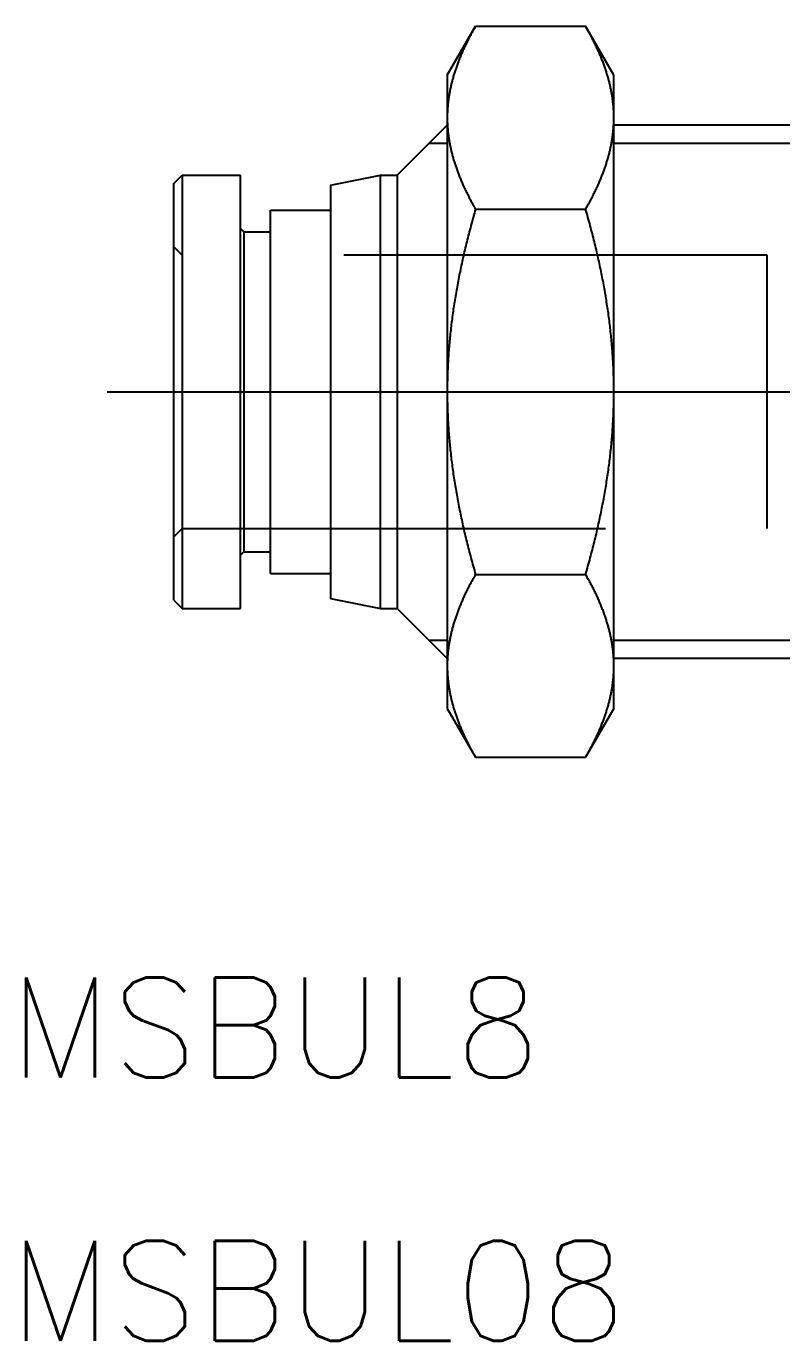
# Model space of a CAD drawing. Extents: x -4.4 to 71.4, y -28.5 to 13.
# Drawn here: x -4.43 to 18.23, y -28.48 to 10.97 of the extents above; entities that cross this region are included whole.
import ezdxf

# ---------------------------------------------------------------- set-up
doc = ezdxf.new("R2010")
doc.units = 0
doc.linetypes.add('CENTER', pattern=[50.8, 31.75, -6.35, 6.35, -6.35])
doc.linetypes.add('DASHED', pattern=[19.05, 12.7, -6.35])
doc.layers.get('0').update_dxf_attribs({"linetype": 'CONTINUOUS'})
doc.layers.add('CENTER', color=1, linetype='CENTER')
doc.styles.get("Standard").update_dxf_attribs({"font": 'txt.shx', "height": 3, "bigfont": 'bigfont.shx'})

msp = doc.modelspace()

# ---------------------------------------------------------------- linework, layer by layer
at = {"color": 7, "linetype": 'CONTINUOUS'}
for p, q in [((8.2, 9.5), (9.049, 10.97)), ((9.049, 10.97), (12.351, 10.97)), ((13.2, 9.5), (12.351, 10.97)), ((8.2, 9.5), (8.2, 8.227)), ((13.2, 8.227), (13.2, 9.5)), ((6.7, 6.5), (8.2, 8)), ((8.2, 8.227), (8.2, 0)), ((13.2, 0), (13.2, 8.227)), ((23.8, 8), (13.2, 8)), ((0, 6.25), (0.25, 6.5)), ((0.25, 6.5), (0.25, -6.5)), ((0.25, 6.5), (2, 6.5)), ((2, -6.5), (2, 6.5)), ((4.7, 6.2), (6.2, 6.5)), ((6.2, -6.5), (6.2, 6.5)), ((6.2, 6.5), (6.7, 6.5)), ((6.7, 6.5), (6.7, -6.5)), ((0, -6.25), (0, 6.25)), ((4.7, 6.2), (4.7, -6.2)), ((2.9, -5.45), (2.9, 5.45)), ((2.9, 5.45), (4.7, 5.45)), ((9.049, 5.485), (12.351, 5.485)), ((2.1, 4.8), (2, 4.9)), ((2.1, 4.8), (2.1, -4.8)), ((2.1, 4.8), (2.9, 4.8)), ((8.2, 0), (8.2, -8.227)), ((13.2, -8.227), (13.2, 0)), ((2.1, -4.8), (2, -4.9)), ((2.1, -4.8), (2.9, -4.8)), ((2.9, -5.45), (4.7, -5.45)), ((9.049, -5.485), (12.351, -5.485)), ((0, -6.25), (0.25, -6.5)), ((4.7, -6.2), (6.2, -6.5)), ((0.25, -6.5), (2, -6.5)), ((6.2, -6.5), (6.7, -6.5)), ((6.7, -6.5), (8.2, -8)), ((8.2, -8.227), (8.2, -9.5)), ((23.8, -8), (13.2, -8)), ((13.2, -9.5), (13.2, -8.227)), ((8.2, -9.5), (9.049, -10.97)), ((13.2, -9.5), (12.351, -10.97)), ((9.049, -10.97), (12.351, -10.97))]:
    msp.add_line(p, q, dxfattribs=at)
at = {"color": 3, "linetype": 'CONTINUOUS'}
for p, q in [((7.658, 7.459), (8.2, 7.459)), ((13.2, 7.459), (23.8, 7.459)), ((7.658, -7.458), (8.2, -7.458)), ((13.2, -7.458), (23.8, -7.458))]:
    msp.add_line(p, q, dxfattribs=at)
at = {"color": 3, "linetype": 'DASHED'}
for p, q in [((0.25, 4.1), (0, 4.35)), ((17.8, 4.1), (0.25, 4.1)), ((17.8, -4.1), (17.8, 4.1)), ((0, -4.35), (0.25, -4.1)), ((0.25, -4.1), (17.8, -4.1))]:
    msp.add_line(p, q, dxfattribs=at)
at = {"color": 7}
for points in [[(9.049, 10.97, 0), (9.03, 10.938, 0), (9.013, 10.907, 0), (8.995, 10.876, 0), (8.977, 10.844, 0), (8.96, 10.813, 0), (8.943, 10.782, 0), (8.926, 10.751, 0), (8.91, 10.721, 0), (8.893, 10.69, 0), (8.877, 10.659, 0), (8.861, 10.629, 0), (8.845, 10.598, 0), (8.83, 10.568, 0), (8.814, 10.538, 0), (8.799, 10.507, 0), (8.784, 10.477, 0), (8.769, 10.447, 0), (8.755, 10.417, 0), (8.741, 10.387, 0), (8.726, 10.358, 0), (8.712, 10.328, 0), (8.699, 10.298, 0), (8.685, 10.269, 0), (8.672, 10.239, 0), (8.658, 10.21, 0), (8.645, 10.18, 0), (8.633, 10.151, 0), (8.62, 10.121, 0), (8.608, 10.092, 0), (8.595, 10.063, 0), (8.583, 10.034, 0), (8.572, 10.005, 0), (8.56, 9.976, 0), (8.548, 9.947, 0), (8.537, 9.918, 0), (8.526, 9.889, 0), (8.515, 9.86, 0), (8.504, 9.832, 0), (8.494, 9.803, 0), (8.484, 9.774, 0), (8.473, 9.746, 0), (8.463, 9.717, 0), (8.454, 9.689, 0), (8.444, 9.66, 0), (8.435, 9.632, 0), (8.426, 9.603, 0), (8.416, 9.575, 0), (8.408, 9.547, 0), (8.399, 9.518, 0), (8.39, 9.49, 0), (8.382, 9.462, 0), (8.374, 9.433, 0), (8.366, 9.405, 0), (8.358, 9.377, 0), (8.351, 9.349, 0), (8.343, 9.321, 0), (8.336, 9.293, 0), (8.329, 9.265, 0), (8.322, 9.237, 0), (8.316, 9.209, 0), (8.309, 9.181, 0), (8.303, 9.152, 0), (8.297, 9.124, 0), (8.291, 9.097, 0), (8.285, 9.069, 0), (8.28, 9.041, 0), (8.274, 9.013, 0), (8.269, 8.985, 0), (8.264, 8.957, 0), (8.259, 8.929, 0), (8.255, 8.901, 0), (8.25, 8.873, 0), (8.246, 8.845, 0), (8.242, 8.817, 0), (8.238, 8.789, 0), (8.235, 8.761, 0), (8.231, 8.733, 0), (8.228, 8.705, 0), (8.225, 8.677, 0), (8.222, 8.649, 0), (8.219, 8.621, 0), (8.216, 8.593, 0), (8.214, 8.565, 0), (8.212, 8.537, 0), (8.21, 8.509, 0), (8.208, 8.481, 0), (8.206, 8.453, 0), (8.205, 8.425, 0), (8.203, 8.397, 0), (8.202, 8.368, 0), (8.202, 8.34, 0), (8.201, 8.312, 0), (8.2, 8.284, 0), (8.2, 8.256, 0), (8.2, 8.227, 0)], [(13.2, 8.227, 0), (13.2, 8.256, 0), (13.2, 8.284, 0), (13.199, 8.312, 0), (13.198, 8.34, 0), (13.198, 8.368, 0), (13.197, 8.397, 0), (13.195, 8.425, 0), (13.194, 8.453, 0), (13.192, 8.481, 0), (13.19, 8.509, 0), (13.188, 8.537, 0), (13.186, 8.565, 0), (13.184, 8.593, 0), (13.181, 8.621, 0), (13.178, 8.649, 0), (13.175, 8.677, 0), (13.172, 8.705, 0), (13.169, 8.733, 0), (13.165, 8.761, 0), (13.162, 8.789, 0), (13.158, 8.817, 0), (13.154, 8.845, 0), (13.15, 8.873, 0), (13.145, 8.901, 0), (13.14, 8.929, 0), (13.136, 8.957, 0), (13.131, 8.985, 0), (13.126, 9.013, 0), (13.12, 9.041, 0), (13.115, 9.069, 0), (13.109, 9.097, 0), (13.103, 9.124, 0), (13.097, 9.152, 0), (13.091, 9.181, 0), (13.084, 9.209, 0), (13.078, 9.237, 0), (13.071, 9.265, 0), (13.064, 9.293, 0), (13.056, 9.321, 0), (13.049, 9.349, 0), (13.042, 9.377, 0), (13.034, 9.405, 0), (13.026, 9.433, 0), (13.018, 9.462, 0), (13.009, 9.49, 0), (13.001, 9.518, 0), (12.992, 9.547, 0), (12.983, 9.575, 0), (12.975, 9.603, 0), (12.965, 9.632, 0), (12.956, 9.66, 0), (12.946, 9.689, 0), (12.937, 9.717, 0), (12.927, 9.746, 0), (12.916, 9.774, 0), (12.906, 9.803, 0), (12.896, 9.832, 0), (12.885, 9.86, 0), (12.874, 9.889, 0), (12.863, 9.918, 0), (12.852, 9.947, 0), (12.84, 9.976, 0), (12.829, 10.005, 0), (12.817, 10.034, 0), (12.805, 10.063, 0), (12.792, 10.092, 0), (12.78, 10.121, 0), (12.767, 10.151, 0), (12.755, 10.18, 0), (12.742, 10.21, 0), (12.728, 10.239, 0), (12.715, 10.269, 0), (12.701, 10.298, 0), (12.688, 10.328, 0), (12.674, 10.358, 0), (12.659, 10.387, 0), (12.645, 10.417, 0), (12.63, 10.447, 0), (12.616, 10.477, 0), (12.601, 10.507, 0), (12.586, 10.538, 0), (12.57, 10.568, 0), (12.555, 10.598, 0), (12.539, 10.629, 0), (12.523, 10.659, 0), (12.507, 10.69, 0), (12.49, 10.721, 0), (12.474, 10.751, 0), (12.457, 10.782, 0), (12.44, 10.813, 0), (12.423, 10.844, 0), (12.405, 10.876, 0), (12.387, 10.907, 0), (12.37, 10.938, 0), (12.351, 10.97, 0)], [(8.2, 8.227, 0), (8.2, 8.199, 0), (8.2, 8.171, 0), (8.201, 8.142, 0), (8.202, 8.114, 0), (8.202, 8.086, 0), (8.203, 8.058, 0), (8.205, 8.03, 0), (8.206, 8.002, 0), (8.208, 7.973, 0), (8.21, 7.945, 0), (8.212, 7.917, 0), (8.214, 7.889, 0), (8.216, 7.861, 0), (8.219, 7.833, 0), (8.222, 7.805, 0), (8.225, 7.777, 0), (8.228, 7.749, 0), (8.231, 7.721, 0), (8.235, 7.693, 0), (8.238, 7.665, 0), (8.242, 7.638, 0), (8.246, 7.61, 0), (8.25, 7.582, 0), (8.255, 7.554, 0), (8.259, 7.526, 0), (8.264, 7.498, 0), (8.269, 7.47, 0), (8.274, 7.442, 0), (8.28, 7.414, 0), (8.285, 7.386, 0), (8.291, 7.358, 0), (8.297, 7.33, 0), (8.303, 7.302, 0), (8.309, 7.274, 0), (8.316, 7.246, 0), (8.322, 7.218, 0), (8.329, 7.19, 0), (8.336, 7.162, 0), (8.343, 7.134, 0), (8.351, 7.106, 0), (8.358, 7.077, 0), (8.366, 7.049, 0), (8.374, 7.021, 0), (8.382, 6.993, 0), (8.39, 6.965, 0), (8.399, 6.936, 0), (8.408, 6.908, 0), (8.416, 6.88, 0), (8.426, 6.851, 0), (8.435, 6.823, 0), (8.444, 6.794, 0), (8.454, 6.766, 0), (8.463, 6.737, 0), (8.473, 6.709, 0), (8.484, 6.68, 0), (8.494, 6.651, 0), (8.504, 6.623, 0), (8.515, 6.594, 0), (8.526, 6.565, 0), (8.537, 6.536, 0), (8.548, 6.507, 0), (8.56, 6.479, 0), (8.572, 6.45, 0), (8.583, 6.42, 0), (8.595, 6.391, 0), (8.608, 6.362, 0), (8.62, 6.333, 0), (8.633, 6.304, 0), (8.645, 6.274, 0), (8.658, 6.245, 0), (8.672, 6.215, 0), (8.685, 6.186, 0), (8.699, 6.156, 0), (8.712, 6.127, 0), (8.726, 6.097, 0), (8.741, 6.067, 0), (8.755, 6.037, 0), (8.769, 6.007, 0), (8.784, 5.977, 0), (8.799, 5.947, 0), (8.814, 5.917, 0), (8.83, 5.887, 0), (8.845, 5.856, 0), (8.861, 5.826, 0), (8.877, 5.795, 0), (8.893, 5.765, 0), (8.91, 5.734, 0), (8.926, 5.703, 0), (8.943, 5.672, 0), (8.96, 5.641, 0), (8.977, 5.61, 0), (8.995, 5.579, 0), (9.013, 5.548, 0), (9.03, 5.516, 0), (9.049, 5.485, 0)], [(12.351, 5.485, 0), (12.37, 5.516, 0), (12.387, 5.548, 0), (12.405, 5.579, 0), (12.423, 5.61, 0), (12.44, 5.641, 0), (12.457, 5.672, 0), (12.474, 5.703, 0), (12.49, 5.734, 0), (12.507, 5.765, 0), (12.523, 5.795, 0), (12.539, 5.826, 0), (12.555, 5.856, 0), (12.57, 5.887, 0), (12.586, 5.917, 0), (12.601, 5.947, 0), (12.616, 5.977, 0), (12.63, 6.007, 0), (12.645, 6.037, 0), (12.659, 6.067, 0), (12.674, 6.097, 0), (12.688, 6.127, 0), (12.701, 6.156, 0), (12.715, 6.186, 0), (12.728, 6.215, 0), (12.742, 6.245, 0), (12.755, 6.274, 0), (12.767, 6.304, 0), (12.78, 6.333, 0), (12.792, 6.362, 0), (12.805, 6.391, 0), (12.817, 6.42, 0), (12.829, 6.45, 0), (12.84, 6.479, 0), (12.852, 6.507, 0), (12.863, 6.536, 0), (12.874, 6.565, 0), (12.885, 6.594, 0), (12.896, 6.623, 0), (12.906, 6.651, 0), (12.916, 6.68, 0), (12.927, 6.709, 0), (12.937, 6.737, 0), (12.946, 6.766, 0), (12.956, 6.794, 0), (12.965, 6.823, 0), (12.975, 6.851, 0), (12.983, 6.88, 0), (12.992, 6.908, 0), (13.001, 6.936, 0), (13.009, 6.965, 0), (13.018, 6.993, 0), (13.026, 7.021, 0), (13.034, 7.049, 0), (13.042, 7.077, 0), (13.049, 7.106, 0), (13.056, 7.134, 0), (13.064, 7.162, 0), (13.071, 7.19, 0), (13.078, 7.218, 0), (13.084, 7.246, 0), (13.091, 7.274, 0), (13.097, 7.302, 0), (13.103, 7.33, 0), (13.109, 7.358, 0), (13.115, 7.386, 0), (13.12, 7.414, 0), (13.126, 7.442, 0), (13.131, 7.47, 0), (13.136, 7.498, 0), (13.14, 7.526, 0), (13.145, 7.554, 0), (13.15, 7.582, 0), (13.154, 7.61, 0), (13.158, 7.638, 0), (13.162, 7.665, 0), (13.165, 7.693, 0), (13.169, 7.721, 0), (13.172, 7.749, 0), (13.175, 7.777, 0), (13.178, 7.805, 0), (13.181, 7.833, 0), (13.184, 7.861, 0), (13.186, 7.889, 0), (13.188, 7.917, 0), (13.19, 7.945, 0), (13.192, 7.973, 0), (13.194, 8.002, 0), (13.195, 8.03, 0), (13.197, 8.058, 0), (13.198, 8.086, 0), (13.198, 8.114, 0), (13.199, 8.142, 0), (13.2, 8.171, 0), (13.2, 8.199, 0), (13.2, 8.227, 0)], [(9.049, 5.485, 0), (9.03, 5.422, 0), (9.013, 5.359, 0), (8.995, 5.297, 0), (8.977, 5.234, 0), (8.96, 5.172, 0), (8.943, 5.11, 0), (8.926, 5.048, 0), (8.91, 4.987, 0), (8.893, 4.925, 0), (8.877, 4.864, 0), (8.861, 4.803, 0), (8.845, 4.742, 0), (8.83, 4.681, 0), (8.814, 4.621, 0), (8.799, 4.56, 0), (8.784, 4.5, 0), (8.769, 4.44, 0), (8.755, 4.38, 0), (8.741, 4.32, 0), (8.726, 4.261, 0), (8.712, 4.201, 0), (8.699, 4.142, 0), (8.685, 4.083, 0), (8.672, 4.024, 0), (8.658, 3.965, 0), (8.645, 3.906, 0), (8.633, 3.847, 0), (8.62, 3.789, 0), (8.608, 3.73, 0), (8.595, 3.672, 0), (8.583, 3.614, 0), (8.572, 3.555, 0), (8.56, 3.497, 0), (8.548, 3.44, 0), (8.537, 3.382, 0), (8.526, 3.324, 0), (8.515, 3.266, 0), (8.504, 3.209, 0), (8.494, 3.152, 0), (8.484, 3.094, 0), (8.473, 3.037, 0), (8.463, 2.98, 0), (8.454, 2.923, 0), (8.444, 2.866, 0), (8.435, 2.809, 0), (8.426, 2.752, 0), (8.416, 2.695, 0), (8.408, 2.639, 0), (8.399, 2.582, 0), (8.39, 2.525, 0), (8.382, 2.469, 0), (8.374, 2.412, 0), (8.366, 2.356, 0), (8.358, 2.3, 0), (8.351, 2.243, 0), (8.343, 2.187, 0), (8.336, 2.131, 0), (8.329, 2.075, 0), (8.322, 2.019, 0), (8.316, 1.963, 0), (8.309, 1.907, 0), (8.303, 1.851, 0), (8.297, 1.795, 0), (8.291, 1.739, 0), (8.285, 1.683, 0), (8.28, 1.627, 0), (8.274, 1.571, 0), (8.269, 1.515, 0), (8.264, 1.459, 0), (8.259, 1.403, 0), (8.255, 1.347, 0), (8.25, 1.291, 0), (8.246, 1.235, 0), (8.242, 1.179, 0), (8.238, 1.124, 0), (8.235, 1.068, 0), (8.231, 1.012, 0), (8.228, 0.956, 0), (8.225, 0.9, 0), (8.222, 0.844, 0), (8.219, 0.788, 0), (8.216, 0.732, 0), (8.214, 0.676, 0), (8.212, 0.62, 0), (8.21, 0.564, 0), (8.208, 0.508, 0), (8.206, 0.451, 0), (8.205, 0.395, 0), (8.203, 0.339, 0), (8.202, 0.283, 0), (8.202, 0.226, 0), (8.201, 0.17, 0), (8.2, 0.113, 0), (8.2, 0.057, 0), (8.2, 0, 0)], [(13.2, 0, 0), (13.2, 0.057, 0), (13.2, 0.113, 0), (13.199, 0.17, 0), (13.198, 0.226, 0), (13.198, 0.283, 0), (13.197, 0.339, 0), (13.195, 0.395, 0), (13.194, 0.451, 0), (13.192, 0.508, 0), (13.19, 0.564, 0), (13.188, 0.62, 0), (13.186, 0.676, 0), (13.184, 0.732, 0), (13.181, 0.788, 0), (13.178, 0.844, 0), (13.175, 0.9, 0), (13.172, 0.956, 0), (13.169, 1.012, 0), (13.165, 1.068, 0), (13.162, 1.124, 0), (13.158, 1.179, 0), (13.154, 1.235, 0), (13.15, 1.291, 0), (13.145, 1.347, 0), (13.14, 1.403, 0), (13.136, 1.459, 0), (13.131, 1.515, 0), (13.126, 1.571, 0), (13.12, 1.627, 0), (13.115, 1.683, 0), (13.109, 1.739, 0), (13.103, 1.795, 0), (13.097, 1.851, 0), (13.091, 1.907, 0), (13.084, 1.963, 0), (13.078, 2.019, 0), (13.071, 2.075, 0), (13.064, 2.131, 0), (13.056, 2.187, 0), (13.049, 2.243, 0), (13.042, 2.3, 0), (13.034, 2.356, 0), (13.026, 2.412, 0), (13.018, 2.469, 0), (13.009, 2.525, 0), (13.001, 2.582, 0), (12.992, 2.639, 0), (12.983, 2.695, 0), (12.975, 2.752, 0), (12.965, 2.809, 0), (12.956, 2.866, 0), (12.946, 2.923, 0), (12.937, 2.98, 0), (12.927, 3.037, 0), (12.916, 3.094, 0), (12.906, 3.152, 0), (12.896, 3.209, 0), (12.885, 3.266, 0), (12.874, 3.324, 0), (12.863, 3.382, 0), (12.852, 3.44, 0), (12.84, 3.497, 0), (12.829, 3.555, 0), (12.817, 3.614, 0), (12.805, 3.672, 0), (12.792, 3.73, 0), (12.78, 3.789, 0), (12.767, 3.847, 0), (12.755, 3.906, 0), (12.742, 3.965, 0), (12.728, 4.024, 0), (12.715, 4.083, 0), (12.701, 4.142, 0), (12.688, 4.201, 0), (12.674, 4.261, 0), (12.659, 4.32, 0), (12.645, 4.38, 0), (12.63, 4.44, 0), (12.616, 4.5, 0), (12.601, 4.56, 0), (12.586, 4.621, 0), (12.57, 4.681, 0), (12.555, 4.742, 0), (12.539, 4.803, 0), (12.523, 4.864, 0), (12.507, 4.925, 0), (12.49, 4.987, 0), (12.474, 5.048, 0), (12.457, 5.11, 0), (12.44, 5.172, 0), (12.423, 5.234, 0), (12.405, 5.297, 0), (12.387, 5.359, 0), (12.37, 5.422, 0), (12.351, 5.485, 0)], [(8.2, 0, 0), (8.2, -0.057, 0), (8.2, -0.113, 0), (8.201, -0.17, 0), (8.202, -0.226, 0), (8.202, -0.283, 0), (8.203, -0.339, 0), (8.205, -0.395, 0), (8.206, -0.451, 0), (8.208, -0.508, 0), (8.21, -0.564, 0), (8.212, -0.62, 0), (8.214, -0.676, 0), (8.216, -0.732, 0), (8.219, -0.788, 0), (8.222, -0.844, 0), (8.225, -0.9, 0), (8.228, -0.956, 0), (8.231, -1.012, 0), (8.235, -1.068, 0), (8.238, -1.124, 0), (8.242, -1.179, 0), (8.246, -1.235, 0), (8.25, -1.291, 0), (8.255, -1.347, 0), (8.259, -1.403, 0), (8.264, -1.459, 0), (8.269, -1.515, 0), (8.274, -1.571, 0), (8.28, -1.627, 0), (8.285, -1.683, 0), (8.291, -1.739, 0), (8.297, -1.795, 0), (8.303, -1.851, 0), (8.309, -1.907, 0), (8.316, -1.963, 0), (8.322, -2.019, 0), (8.329, -2.075, 0), (8.336, -2.131, 0), (8.343, -2.187, 0), (8.351, -2.243, 0), (8.358, -2.3, 0), (8.366, -2.356, 0), (8.374, -2.412, 0), (8.382, -2.469, 0), (8.39, -2.525, 0), (8.399, -2.582, 0), (8.408, -2.639, 0), (8.416, -2.695, 0), (8.426, -2.752, 0), (8.435, -2.809, 0), (8.444, -2.866, 0), (8.454, -2.923, 0), (8.463, -2.98, 0), (8.473, -3.037, 0), (8.484, -3.094, 0), (8.494, -3.152, 0), (8.504, -3.209, 0), (8.515, -3.266, 0), (8.526, -3.324, 0), (8.537, -3.382, 0), (8.548, -3.44, 0), (8.56, -3.497, 0), (8.572, -3.555, 0), (8.583, -3.614, 0), (8.595, -3.672, 0), (8.608, -3.73, 0), (8.62, -3.789, 0), (8.633, -3.847, 0), (8.645, -3.906, 0), (8.658, -3.965, 0), (8.672, -4.024, 0), (8.685, -4.083, 0), (8.699, -4.142, 0), (8.712, -4.201, 0), (8.726, -4.261, 0), (8.741, -4.32, 0), (8.755, -4.38, 0), (8.769, -4.44, 0), (8.784, -4.5, 0), (8.799, -4.56, 0), (8.814, -4.621, 0), (8.83, -4.681, 0), (8.845, -4.742, 0), (8.861, -4.803, 0), (8.877, -4.864, 0), (8.893, -4.925, 0), (8.91, -4.987, 0), (8.926, -5.048, 0), (8.943, -5.11, 0), (8.96, -5.172, 0), (8.977, -5.234, 0), (8.995, -5.297, 0), (9.013, -5.359, 0), (9.03, -5.422, 0), (9.049, -5.485, 0)], [(12.351, -5.485, 0), (12.37, -5.422, 0), (12.387, -5.359, 0), (12.405, -5.297, 0), (12.423, -5.234, 0), (12.44, -5.172, 0), (12.457, -5.11, 0), (12.474, -5.048, 0), (12.49, -4.987, 0), (12.507, -4.925, 0), (12.523, -4.864, 0), (12.539, -4.803, 0), (12.555, -4.742, 0), (12.57, -4.681, 0), (12.586, -4.621, 0), (12.601, -4.56, 0), (12.616, -4.5, 0), (12.63, -4.44, 0), (12.645, -4.38, 0), (12.659, -4.32, 0), (12.674, -4.261, 0), (12.688, -4.201, 0), (12.701, -4.142, 0), (12.715, -4.083, 0), (12.728, -4.024, 0), (12.742, -3.965, 0), (12.755, -3.906, 0), (12.767, -3.847, 0), (12.78, -3.789, 0), (12.792, -3.73, 0), (12.805, -3.672, 0), (12.817, -3.614, 0), (12.829, -3.555, 0), (12.84, -3.497, 0), (12.852, -3.44, 0), (12.863, -3.382, 0), (12.874, -3.324, 0), (12.885, -3.266, 0), (12.896, -3.209, 0), (12.906, -3.152, 0), (12.916, -3.094, 0), (12.927, -3.037, 0), (12.937, -2.98, 0), (12.946, -2.923, 0), (12.956, -2.866, 0), (12.965, -2.809, 0), (12.975, -2.752, 0), (12.983, -2.695, 0), (12.992, -2.639, 0), (13.001, -2.582, 0), (13.009, -2.525, 0), (13.018, -2.469, 0), (13.026, -2.412, 0), (13.034, -2.356, 0), (13.042, -2.3, 0), (13.049, -2.243, 0), (13.056, -2.187, 0), (13.064, -2.131, 0), (13.071, -2.075, 0), (13.078, -2.019, 0), (13.084, -1.963, 0), (13.091, -1.907, 0), (13.097, -1.851, 0), (13.103, -1.795, 0), (13.109, -1.739, 0), (13.115, -1.683, 0), (13.12, -1.627, 0), (13.126, -1.571, 0), (13.131, -1.515, 0), (13.136, -1.459, 0), (13.14, -1.403, 0), (13.145, -1.347, 0), (13.15, -1.291, 0), (13.154, -1.235, 0), (13.158, -1.179, 0), (13.162, -1.124, 0), (13.165, -1.068, 0), (13.169, -1.012, 0), (13.172, -0.956, 0), (13.175, -0.9, 0), (13.178, -0.844, 0), (13.181, -0.788, 0), (13.184, -0.732, 0), (13.186, -0.676, 0), (13.188, -0.62, 0), (13.19, -0.564, 0), (13.192, -0.508, 0), (13.194, -0.451, 0), (13.195, -0.395, 0), (13.197, -0.339, 0), (13.198, -0.283, 0), (13.198, -0.226, 0), (13.199, -0.17, 0), (13.2, -0.113, 0), (13.2, -0.057, 0), (13.2, 0, 0)], [(9.049, -5.485, 0), (9.03, -5.516, 0), (9.013, -5.548, 0), (8.995, -5.579, 0), (8.977, -5.61, 0), (8.96, -5.641, 0), (8.943, -5.672, 0), (8.926, -5.703, 0), (8.91, -5.734, 0), (8.893, -5.765, 0), (8.877, -5.795, 0), (8.861, -5.826, 0), (8.845, -5.856, 0), (8.83, -5.887, 0), (8.814, -5.917, 0), (8.799, -5.947, 0), (8.784, -5.977, 0), (8.769, -6.007, 0), (8.755, -6.037, 0), (8.741, -6.067, 0), (8.726, -6.097, 0), (8.712, -6.127, 0), (8.699, -6.156, 0), (8.685, -6.186, 0), (8.672, -6.215, 0), (8.658, -6.245, 0), (8.645, -6.274, 0), (8.633, -6.304, 0), (8.62, -6.333, 0), (8.608, -6.362, 0), (8.595, -6.391, 0), (8.583, -6.42, 0), (8.572, -6.45, 0), (8.56, -6.479, 0), (8.548, -6.507, 0), (8.537, -6.536, 0), (8.526, -6.565, 0), (8.515, -6.594, 0), (8.504, -6.623, 0), (8.494, -6.651, 0), (8.484, -6.68, 0), (8.473, -6.709, 0), (8.463, -6.737, 0), (8.454, -6.766, 0), (8.444, -6.794, 0), (8.435, -6.823, 0), (8.426, -6.851, 0), (8.416, -6.88, 0), (8.408, -6.908, 0), (8.399, -6.936, 0), (8.39, -6.965, 0), (8.382, -6.993, 0), (8.374, -7.021, 0), (8.366, -7.049, 0), (8.358, -7.077, 0), (8.351, -7.106, 0), (8.343, -7.134, 0), (8.336, -7.162, 0), (8.329, -7.19, 0), (8.322, -7.218, 0), (8.316, -7.246, 0), (8.309, -7.274, 0), (8.303, -7.302, 0), (8.297, -7.33, 0), (8.291, -7.358, 0), (8.285, -7.386, 0), (8.28, -7.414, 0), (8.274, -7.442, 0), (8.269, -7.47, 0), (8.264, -7.498, 0), (8.259, -7.526, 0), (8.255, -7.554, 0), (8.25, -7.582, 0), (8.246, -7.61, 0), (8.242, -7.638, 0), (8.238, -7.665, 0), (8.235, -7.693, 0), (8.231, -7.721, 0), (8.228, -7.749, 0), (8.225, -7.777, 0), (8.222, -7.805, 0), (8.219, -7.833, 0), (8.216, -7.861, 0), (8.214, -7.889, 0), (8.212, -7.917, 0), (8.21, -7.945, 0), (8.208, -7.973, 0), (8.206, -8.002, 0), (8.205, -8.03, 0), (8.203, -8.058, 0), (8.202, -8.086, 0), (8.202, -8.114, 0), (8.201, -8.142, 0), (8.2, -8.171, 0), (8.2, -8.199, 0), (8.2, -8.227, 0)], [(13.2, -8.227, 0), (13.2, -8.199, 0), (13.2, -8.171, 0), (13.199, -8.142, 0), (13.198, -8.114, 0), (13.198, -8.086, 0), (13.197, -8.058, 0), (13.195, -8.03, 0), (13.194, -8.002, 0), (13.192, -7.973, 0), (13.19, -7.945, 0), (13.188, -7.917, 0), (13.186, -7.889, 0), (13.184, -7.861, 0), (13.181, -7.833, 0), (13.178, -7.805, 0), (13.175, -7.777, 0), (13.172, -7.749, 0), (13.169, -7.721, 0), (13.165, -7.693, 0), (13.162, -7.665, 0), (13.158, -7.638, 0), (13.154, -7.61, 0), (13.15, -7.582, 0), (13.145, -7.554, 0), (13.14, -7.526, 0), (13.136, -7.498, 0), (13.131, -7.47, 0), (13.126, -7.442, 0), (13.12, -7.414, 0), (13.115, -7.386, 0), (13.109, -7.358, 0), (13.103, -7.33, 0), (13.097, -7.302, 0), (13.091, -7.274, 0), (13.084, -7.246, 0), (13.078, -7.218, 0), (13.071, -7.19, 0), (13.064, -7.162, 0), (13.056, -7.134, 0), (13.049, -7.106, 0), (13.042, -7.077, 0), (13.034, -7.049, 0), (13.026, -7.021, 0), (13.018, -6.993, 0), (13.009, -6.965, 0), (13.001, -6.936, 0), (12.992, -6.908, 0), (12.983, -6.88, 0), (12.975, -6.851, 0), (12.965, -6.823, 0), (12.956, -6.794, 0), (12.946, -6.766, 0), (12.937, -6.737, 0), (12.927, -6.709, 0), (12.916, -6.68, 0), (12.906, -6.651, 0), (12.896, -6.623, 0), (12.885, -6.594, 0), (12.874, -6.565, 0), (12.863, -6.536, 0), (12.852, -6.507, 0), (12.84, -6.479, 0), (12.829, -6.45, 0), (12.817, -6.42, 0), (12.805, -6.391, 0), (12.792, -6.362, 0), (12.78, -6.333, 0), (12.767, -6.304, 0), (12.755, -6.274, 0), (12.742, -6.245, 0), (12.728, -6.215, 0), (12.715, -6.186, 0), (12.701, -6.156, 0), (12.688, -6.127, 0), (12.674, -6.097, 0), (12.659, -6.067, 0), (12.645, -6.037, 0), (12.63, -6.007, 0), (12.616, -5.977, 0), (12.601, -5.947, 0), (12.586, -5.917, 0), (12.57, -5.887, 0), (12.555, -5.856, 0), (12.539, -5.826, 0), (12.523, -5.795, 0), (12.507, -5.765, 0), (12.49, -5.734, 0), (12.474, -5.703, 0), (12.457, -5.672, 0), (12.44, -5.641, 0), (12.423, -5.61, 0), (12.405, -5.579, 0), (12.387, -5.548, 0), (12.37, -5.516, 0), (12.351, -5.485, 0)], [(8.2, -8.227, 0), (8.2, -8.256, 0), (8.2, -8.284, 0), (8.201, -8.312, 0), (8.202, -8.34, 0), (8.202, -8.368, 0), (8.203, -8.397, 0), (8.205, -8.425, 0), (8.206, -8.453, 0), (8.208, -8.481, 0), (8.21, -8.509, 0), (8.212, -8.537, 0), (8.214, -8.565, 0), (8.216, -8.593, 0), (8.219, -8.621, 0), (8.222, -8.649, 0), (8.225, -8.677, 0), (8.228, -8.705, 0), (8.231, -8.733, 0), (8.235, -8.761, 0), (8.238, -8.789, 0), (8.242, -8.817, 0), (8.246, -8.845, 0), (8.25, -8.873, 0), (8.255, -8.901, 0), (8.259, -8.929, 0), (8.264, -8.957, 0), (8.269, -8.985, 0), (8.274, -9.013, 0), (8.28, -9.041, 0), (8.285, -9.069, 0), (8.291, -9.097, 0), (8.297, -9.124, 0), (8.303, -9.152, 0), (8.309, -9.181, 0), (8.316, -9.209, 0), (8.322, -9.237, 0), (8.329, -9.265, 0), (8.336, -9.293, 0), (8.343, -9.321, 0), (8.351, -9.349, 0), (8.358, -9.377, 0), (8.366, -9.405, 0), (8.374, -9.433, 0), (8.382, -9.462, 0), (8.39, -9.49, 0), (8.399, -9.518, 0), (8.408, -9.547, 0), (8.416, -9.575, 0), (8.426, -9.603, 0), (8.435, -9.632, 0), (8.444, -9.66, 0), (8.454, -9.689, 0), (8.463, -9.717, 0), (8.473, -9.746, 0), (8.484, -9.774, 0), (8.494, -9.803, 0), (8.504, -9.832, 0), (8.515, -9.86, 0), (8.526, -9.889, 0), (8.537, -9.918, 0), (8.548, -9.947, 0), (8.56, -9.976, 0), (8.572, -10.005, 0), (8.583, -10.034, 0), (8.595, -10.063, 0), (8.608, -10.092, 0), (8.62, -10.121, 0), (8.633, -10.151, 0), (8.645, -10.18, 0), (8.658, -10.21, 0), (8.672, -10.239, 0), (8.685, -10.269, 0), (8.699, -10.298, 0), (8.712, -10.328, 0), (8.726, -10.358, 0), (8.741, -10.387, 0), (8.755, -10.417, 0), (8.769, -10.447, 0), (8.784, -10.477, 0), (8.799, -10.507, 0), (8.814, -10.538, 0), (8.83, -10.568, 0), (8.845, -10.598, 0), (8.861, -10.629, 0), (8.877, -10.659, 0), (8.893, -10.69, 0), (8.91, -10.721, 0), (8.926, -10.751, 0), (8.943, -10.782, 0), (8.96, -10.813, 0), (8.977, -10.844, 0), (8.995, -10.876, 0), (9.013, -10.907, 0), (9.03, -10.938, 0), (9.049, -10.97, 0)], [(12.351, -10.97, 0), (12.37, -10.938, 0), (12.387, -10.907, 0), (12.405, -10.876, 0), (12.423, -10.844, 0), (12.44, -10.813, 0), (12.457, -10.782, 0), (12.474, -10.751, 0), (12.49, -10.721, 0), (12.507, -10.69, 0), (12.523, -10.659, 0), (12.539, -10.629, 0), (12.555, -10.598, 0), (12.57, -10.568, 0), (12.586, -10.538, 0), (12.601, -10.507, 0), (12.616, -10.477, 0), (12.63, -10.447, 0), (12.645, -10.417, 0), (12.659, -10.387, 0), (12.674, -10.358, 0), (12.688, -10.328, 0), (12.701, -10.298, 0), (12.715, -10.269, 0), (12.728, -10.239, 0), (12.742, -10.21, 0), (12.755, -10.18, 0), (12.767, -10.151, 0), (12.78, -10.121, 0), (12.792, -10.092, 0), (12.805, -10.063, 0), (12.817, -10.034, 0), (12.829, -10.005, 0), (12.84, -9.976, 0), (12.852, -9.947, 0), (12.863, -9.918, 0), (12.874, -9.889, 0), (12.885, -9.86, 0), (12.896, -9.832, 0), (12.906, -9.803, 0), (12.916, -9.774, 0), (12.927, -9.746, 0), (12.937, -9.717, 0), (12.946, -9.689, 0), (12.956, -9.66, 0), (12.965, -9.632, 0), (12.975, -9.603, 0), (12.983, -9.575, 0), (12.992, -9.547, 0), (13.001, -9.518, 0), (13.009, -9.49, 0), (13.018, -9.462, 0), (13.026, -9.433, 0), (13.034, -9.405, 0), (13.042, -9.377, 0), (13.049, -9.349, 0), (13.056, -9.321, 0), (13.064, -9.293, 0), (13.071, -9.265, 0), (13.078, -9.237, 0), (13.084, -9.209, 0), (13.091, -9.181, 0), (13.097, -9.152, 0), (13.103, -9.124, 0), (13.109, -9.097, 0), (13.115, -9.069, 0), (13.12, -9.041, 0), (13.126, -9.013, 0), (13.131, -8.985, 0), (13.136, -8.957, 0), (13.14, -8.929, 0), (13.145, -8.901, 0), (13.15, -8.873, 0), (13.154, -8.845, 0), (13.158, -8.817, 0), (13.162, -8.789, 0), (13.165, -8.761, 0), (13.169, -8.733, 0), (13.172, -8.705, 0), (13.175, -8.677, 0), (13.178, -8.649, 0), (13.181, -8.621, 0), (13.184, -8.593, 0), (13.186, -8.565, 0), (13.188, -8.537, 0), (13.19, -8.509, 0), (13.192, -8.481, 0), (13.194, -8.453, 0), (13.195, -8.425, 0), (13.197, -8.397, 0), (13.198, -8.368, 0), (13.198, -8.34, 0), (13.199, -8.312, 0), (13.2, -8.284, 0), (13.2, -8.256, 0), (13.2, -8.227, 0)]]:
    msp.add_polyline3d(points, dxfattribs=at)
at = {"layer": 'CENTER', "color": 1, "linetype": 'CENTER'}
msp.add_line((-2, 0), (39, 0), dxfattribs=at)

# ---------------------------------------------------------------- texts
at = {"color": 7, "linetype": 'CONTINUOUS'}
for s, p in [('MSBUL8', (-4.943, -20.581)), ('MSBUL08', (-4.943, -28.478))]:
    msp.add_text(s, height=3, dxfattribs=at).set_placement(p)

doc.saveas('drawing.dxf')
